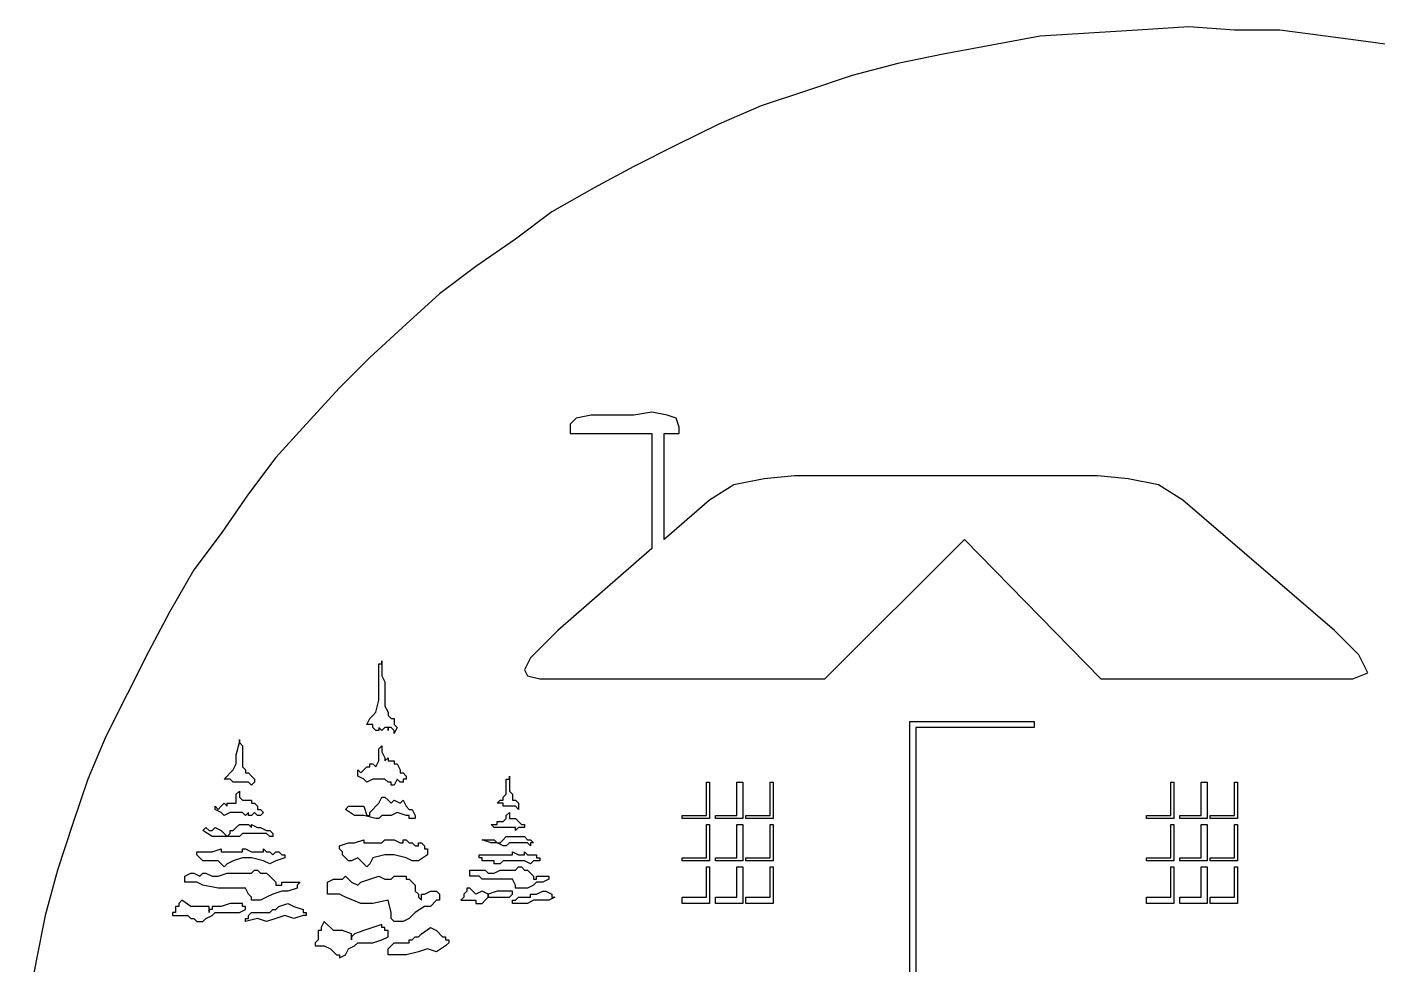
# Model space of a CAD drawing. Extents: x -95 to 513, y -317 to 40.
# Drawn here: x 187.81 to 230.56, y -15.05 to 14.64 of the extents above; entities that cross this region are included whole.
import ezdxf

# ---------------------------------------------------------------- set-up
doc = ezdxf.new("R2010")
doc.units = 0
doc.header["$MEASUREMENT"] = 0
doc.layers.get('0').update_dxf_attribs({"linetype": 'CONTINUOUS'})

msp = doc.modelspace()

# ---------------------------------------------------------------- linework, layer by layer
at = {"color": 160}
msp.add_lwpolyline([(231.710578, 13.964702), (230.365623, 14.15684), (228.924602, 14.348978), (227.483582, 14.541115), (226.042561, 14.541115), (224.601532, 14.63718), (224.601532, 14.63718), (222.968374, 14.541115), (221.431289, 14.445042), (219.894195, 14.348978), (218.357102, 14.060775), (216.820016, 13.772573), (215.378988, 13.484362), (213.937967, 13.100095), (212.496947, 12.619755), (211.055926, 12.139406), (209.71097, 11.563001), (208.366014, 10.890523), (207.021059, 10.218045), (205.772176, 9.545568), (204.42722, 8.777025), (203.274402, 7.912409), (202.025511, 7.047794), (200.872693, 6.183186), (199.815948, 5.222498), (198.66313, 4.165753), (197.702449, 3.205072), (196.645696, 2.052254), (195.685016, 0.995501), (194.8204, -0.157317), (193.955784, -1.4062), (193.091177, -2.559018), (192.322626, -3.903974), (191.650148, -5.152865), (190.97767, -6.497813), (190.305192, -7.842768), (189.728788, -9.187724), (189.248447, -10.628745), (188.768107, -12.069773), (188.383832, -13.510794), (188.095629, -14.951814), (187.807427, -16.488908)], dxfattribs=at)
at = {"color": 7}
for points in [[(229.789218, -6.017472), (230.269558, -5.825343), (229.981355, -5.24893), (229.212805, -4.480387), (229.212805, -4.480387), (224.409395, -0.349455), (223.640852, 0.130885), (222.680172, 0.323023), (221.719491, 0.419096), (221.719491, 0.419096), (212.112671, 0.419096), (211.151991, 0.323023), (210.19131, 0.130885), (209.42276, -0.349455), (209.42276, -0.349455), (207.981739, -1.598338), (207.981739, 1.764044), (208.462079, 1.764044), (208.462079, 1.956181), (208.366014, 2.244384), (208.077812, 2.340457), (207.597472, 2.436521), (207.597472, 2.436521), (207.021059, 2.340457), (206.444646, 2.340457), (206.060378, 2.340457), (206.060378, 2.340457), (205.676103, 2.340457), (205.195763, 2.244384), (205.003625, 2.052254), (205.003625, 2.052254), (205.003625, 1.764044), (207.597472, 1.764044), (207.597472, -1.88654), (204.619358, -4.480387), (204.139009, -4.960727), (203.754742, -5.344994), (203.562604, -5.72927), (203.658669, -5.921408), (204.042945, -6.017472), (204.042945, -6.017472), (213.073352, -6.017472), (217.492486, -1.598338), (221.815556, -6.017472), (229.789218, -6.017472), (229.789218, -6.017472)], [(198.855267, -7.074226), (198.951332, -6.68995), (198.951332, -6.113545), (198.951332, -5.537132), (198.951332, -5.537132), (199.047397, -5.537132), (199.047397, -5.441067), (199.047397, -5.537132), (199.047397, -5.537132), (199.047397, -5.72927), (199.047397, -5.921408), (199.14347, -6.113545), (199.14347, -6.113545), (199.14347, -6.305683), (199.14347, -6.401748), (199.14347, -6.593885), (199.14347, -6.593885), (199.14347, -6.68995), (199.14347, -6.882088), (199.239535, -7.074226), (199.239535, -7.074226), (199.239535, -7.17029), (199.335608, -7.266363), (199.431672, -7.266363), (199.431672, -7.266363), (199.431672, -7.362428), (199.431672, -7.458501), (199.527737, -7.554566), (199.527737, -7.554566), (199.431672, -7.746704), (199.431672, -7.746704), (199.431672, -7.650631), (199.431672, -7.650631), (199.335608, -7.554566), (199.239535, -7.554566), (199.239535, -7.650631), (199.239535, -7.650631), (199.239535, -7.650631), (199.239535, -7.554566), (199.14347, -7.554566), (199.14347, -7.554566), (199.14347, -7.554566), (199.047397, -7.650631), (198.951332, -7.554566), (198.951332, -7.554566), (198.951332, -7.554566), (198.951332, -7.650631), (198.951332, -7.650631), (198.951332, -7.650631), (198.855267, -7.650631), (198.759194, -7.554566), (198.759194, -7.458501), (198.759194, -7.458501), (198.66313, -7.458501), (198.66313, -7.458501), (198.567057, -7.458501), (198.567057, -7.458501), (198.66313, -7.266363), (198.759194, -7.17029), (198.855267, -7.074226), (198.855267, -7.074226)], [(215.763263, -17.065313), (215.763263, -7.362428), (219.702058, -7.362428), (219.702058, -7.554566), (215.955401, -7.554566), (215.955401, -17.065313), (215.763263, -17.065313), (215.763263, -17.065313)], [(194.34006, -8.899522), (194.436125, -8.707384), (194.436125, -8.419181), (194.532198, -8.034906), (194.532198, -8.034906), (194.532198, -8.034906), (194.532198, -7.938841), (194.532198, -8.034906), (194.532198, -8.034906), (194.628262, -8.130979), (194.628262, -8.227044), (194.628262, -8.419181), (194.628262, -8.419181), (194.628262, -8.419181), (194.628262, -8.515246), (194.628262, -8.611319), (194.628262, -8.611319), (194.628262, -8.707384), (194.628262, -8.803449), (194.724335, -8.899522), (194.724335, -8.899522), (194.724335, -8.995586), (194.8204, -8.995586), (194.916465, -9.091659), (194.916465, -9.091659), (194.916465, -9.091659), (195.012538, -9.187724), (195.012538, -9.283797), (195.012538, -9.283797), (194.916465, -9.379862), (194.916465, -9.379862), (194.916465, -9.379862), (194.916465, -9.379862), (194.8204, -9.283797), (194.8204, -9.283797), (194.724335, -9.283797), (194.724335, -9.283797), (194.724335, -9.283797), (194.724335, -9.283797), (194.724335, -9.283797), (194.724335, -9.283797), (194.628262, -9.283797), (194.532198, -9.283797), (194.436125, -9.283797), (194.436125, -9.283797), (194.436125, -9.283797), (194.436125, -9.283797), (194.436125, -9.283797), (194.436125, -9.283797), (194.34006, -9.283797), (194.34006, -9.283797), (194.243995, -9.187724), (194.243995, -9.187724), (194.147922, -9.187724), (194.147922, -9.187724), (194.051857, -9.187724), (194.051857, -9.187724), (194.147922, -9.091659), (194.243995, -8.995586), (194.34006, -8.899522), (194.34006, -8.899522)], [(198.951332, -8.611319), (198.951332, -8.419181), (198.951332, -8.227044), (199.047397, -8.130979), (199.047397, -8.130979), (199.047397, -8.130979), (199.047397, -8.227044), (199.047397, -8.323108), (199.047397, -8.323108), (199.14347, -8.515246), (199.14347, -8.611319), (199.14347, -8.611319), (199.14347, -8.611319), (199.239535, -8.515246), (199.239535, -8.515246), (199.239535, -8.515246), (199.239535, -8.515246), (199.239535, -8.515246), (199.239535, -8.515246), (199.239535, -8.611319), (199.239535, -8.611319), (199.335608, -8.611319), (199.335608, -8.611319), (199.431672, -8.611319), (199.431672, -8.611319), (199.431672, -8.707384), (199.527737, -8.707384), (199.62381, -8.899522), (199.62381, -8.899522), (199.62381, -8.899522), (199.62381, -8.995586), (199.62381, -8.995586), (199.62381, -8.995586), (199.719875, -8.995586), (199.719875, -8.995586), (199.815948, -9.091659), (199.815948, -9.091659), (199.815948, -9.187724), (199.719875, -9.187724), (199.719875, -9.283797), (199.719875, -9.283797), (199.62381, -9.283797), (199.527737, -9.187724), (199.431672, -9.379862), (199.431672, -9.379862), (199.335608, -9.379862), (199.335608, -9.283797), (199.335608, -9.283797), (199.335608, -9.283797), (199.335608, -9.283797), (199.239535, -9.283797), (199.239535, -9.283797), (199.239535, -9.283797), (199.14347, -9.187724), (199.14347, -9.187724), (199.047397, -9.187724), (199.047397, -9.187724), (199.047397, -9.187724), (198.951332, -9.187724), (198.855267, -9.187724), (198.855267, -9.187724), (198.855267, -9.187724), (198.855267, -9.187724), (198.759194, -9.187724), (198.759194, -9.187724), (198.567057, -9.283797), (198.470992, -9.187724), (198.278854, -9.091659), (198.278854, -9.091659), (198.278854, -8.995586), (198.278854, -8.995586), (198.278854, -8.899522), (198.278854, -8.899522), (198.374919, -8.995586), (198.470992, -8.899522), (198.567057, -8.803449), (198.567057, -8.803449), (198.567057, -8.803449), (198.567057, -8.803449), (198.66313, -8.803449), (198.66313, -8.803449), (198.66313, -8.803449), (198.66313, -8.707384), (198.66313, -8.707384), (198.66313, -8.707384), (198.759194, -8.707384), (198.855267, -8.803449), (198.951332, -8.611319), (198.951332, -8.611319)], [(202.890127, -9.764137), (202.986191, -9.668064), (202.986191, -9.379862), (202.986191, -9.187724), (202.986191, -9.187724), (203.082264, -9.187724), (203.082264, -9.091659), (203.082264, -9.187724), (203.082264, -9.187724), (203.082264, -9.187724), (203.082264, -9.283797), (203.082264, -9.379862), (203.082264, -9.379862), (203.082264, -9.475927), (203.082264, -9.572), (203.082264, -9.572), (203.082264, -9.572), (203.178329, -9.668064), (203.178329, -9.764137), (203.178329, -9.764137), (203.178329, -9.764137), (203.178329, -9.860202), (203.274402, -9.860202), (203.274402, -9.860202), (203.274402, -9.860202), (203.370467, -9.956267), (203.370467, -9.956267), (203.370467, -10.05234), (203.370467, -10.05234), (203.370467, -10.05234), (203.370467, -10.148404), (203.274402, -10.05234), (203.274402, -10.05234), (203.274402, -10.05234), (203.274402, -10.05234), (203.178329, -10.05234), (203.178329, -10.05234), (203.178329, -10.05234), (203.178329, -10.05234), (203.178329, -10.05234), (203.178329, -10.05234), (203.082264, -10.05234), (203.082264, -10.05234), (202.986191, -10.05234), (202.986191, -10.05234), (202.986191, -10.05234), (202.986191, -10.05234), (202.986191, -10.05234), (202.986191, -10.05234), (202.890127, -10.05234), (202.890127, -10.05234), (202.890127, -9.956267), (202.890127, -9.956267), (202.794062, -9.956267), (202.794062, -9.956267), (202.697989, -9.956267), (202.697989, -9.956267), (202.794062, -9.860202), (202.890127, -9.860202), (202.890127, -9.764137), (202.890127, -9.764137)], [(209.42276, -9.283797), (209.42276, -10.436615), (208.558152, -10.436615), (208.558152, -10.340542), (209.326695, -10.340542), (209.326695, -9.283797), (209.42276, -9.283797), (209.42276, -9.283797)], [(210.479513, -9.283797), (210.479513, -10.436615), (209.614897, -10.436615), (209.614897, -10.340542), (210.287375, -10.340542), (210.287375, -9.283797), (210.479513, -9.283797), (210.479513, -9.283797)], [(211.440193, -9.283797), (211.440193, -10.436615), (210.575578, -10.436615), (210.575578, -10.340542), (211.344129, -10.340542), (211.344129, -9.283797), (211.440193, -9.283797), (211.440193, -9.283797)], [(224.121192, -9.283797), (224.121192, -10.436615), (223.256577, -10.436615), (223.256577, -10.340542), (224.025127, -10.340542), (224.025127, -9.283797), (224.121192, -9.283797), (224.121192, -9.283797)], [(225.177945, -9.283797), (225.177945, -10.436615), (224.31333, -10.436615), (224.31333, -10.340542), (224.985808, -10.340542), (224.985808, -9.283797), (225.177945, -9.283797), (225.177945, -9.283797)], [(226.138626, -9.283797), (226.138626, -10.436615), (225.27401, -10.436615), (225.27401, -10.340542), (226.042561, -10.340542), (226.042561, -9.283797), (226.138626, -9.283797), (226.138626, -9.283797)], [(194.436125, -9.956267), (194.436125, -9.764137), (194.436125, -9.668064), (194.532198, -9.572), (194.532198, -9.572), (194.532198, -9.572), (194.532198, -9.668064), (194.532198, -9.764137), (194.532198, -9.764137), (194.628262, -9.860202), (194.628262, -9.860202), (194.724335, -9.860202), (194.724335, -9.860202), (194.724335, -9.860202), (194.724335, -9.860202), (194.724335, -9.860202), (194.724335, -9.860202), (194.724335, -9.860202), (194.724335, -9.860202), (194.8204, -9.860202), (194.8204, -9.860202), (194.8204, -9.860202), (194.8204, -9.860202), (194.916465, -9.860202), (194.916465, -9.860202), (194.916465, -9.956267), (195.012538, -9.956267), (195.108603, -10.05234), (195.108603, -10.05234), (195.108603, -10.05234), (195.108603, -10.148404), (195.108603, -10.148404), (195.108603, -10.148404), (195.204675, -10.148404), (195.204675, -10.148404), (195.30074, -10.244477), (195.30074, -10.244477), (195.30074, -10.244477), (195.30074, -10.244477), (195.204675, -10.340542), (195.204675, -10.340542), (195.108603, -10.340542), (195.012538, -10.244477), (194.916465, -10.340542), (194.916465, -10.340542), (194.916465, -10.340542), (194.8204, -10.340542), (194.8204, -10.340542), (194.8204, -10.340542), (194.8204, -10.244477), (194.724335, -10.340542), (194.724335, -10.340542), (194.724335, -10.340542), (194.628262, -10.244477), (194.628262, -10.244477), (194.532198, -10.244477), (194.532198, -10.244477), (194.532198, -10.244477), (194.436125, -10.244477), (194.436125, -10.244477), (194.436125, -10.244477), (194.34006, -10.244477), (194.34006, -10.244477), (194.243995, -10.244477), (194.243995, -10.244477), (194.051857, -10.340542), (193.955784, -10.244477), (193.763647, -10.148404), (193.763647, -10.148404), (193.763647, -10.148404), (193.763647, -10.148404), (193.763647, -10.05234), (193.763647, -10.05234), (193.85972, -10.148404), (193.955784, -10.05234), (194.051857, -9.956267), (194.051857, -9.956267), (194.051857, -9.956267), (194.147922, -10.05234), (194.147922, -10.05234), (194.147922, -10.05234), (194.147922, -9.956267), (194.147922, -9.956267), (194.147922, -9.956267), (194.147922, -9.956267), (194.243995, -9.956267), (194.34006, -9.956267), (194.436125, -9.956267), (194.436125, -9.956267)], [(199.14347, -9.764137), (199.239535, -9.860202), (199.239535, -9.860202), (199.335608, -9.956267), (199.335608, -9.956267), (199.431672, -9.860202), (199.431672, -9.860202), (199.431672, -9.860202), (199.431672, -9.860202), (199.62381, -9.956267), (199.719875, -9.860202), (199.815948, -10.05234), (199.815948, -10.05234), (199.912013, -10.148404), (200.008085, -10.148404), (200.10415, -10.340542), (200.10415, -10.340542), (200.10415, -10.340542), (200.10415, -10.436615), (200.008085, -10.436615), (200.008085, -10.436615), (199.912013, -10.436615), (199.912013, -10.340542), (199.815948, -10.340542), (199.815948, -10.340542), (199.527737, -10.244477), (199.335608, -10.340542), (199.14347, -10.340542), (199.14347, -10.340542), (199.047397, -10.340542), (198.951332, -10.436615), (198.855267, -10.436615), (198.855267, -10.436615), (198.470992, -10.340542), (198.18279, -10.340542), (197.894579, -10.148404), (197.894579, -10.148404), (197.990652, -10.05234), (198.086717, -10.05234), (198.18279, -10.05234), (198.18279, -10.05234), (198.278854, -10.05234), (198.470992, -10.05234), (198.567057, -10.340542), (198.567057, -10.340542), (198.66313, -10.340542), (198.66313, -10.244477), (198.759194, -10.148404), (198.759194, -10.148404), (198.855267, -10.05234), (198.951332, -9.956267), (199.047397, -9.764137), (199.047397, -9.764137), (199.047397, -9.764137), (199.047397, -9.764137), (199.14347, -9.764137), (199.14347, -9.764137)], [(202.986191, -10.436615), (202.986191, -10.436615), (202.986191, -10.340542), (203.082264, -10.244477), (203.082264, -10.244477), (203.082264, -10.244477), (203.082264, -10.340542), (203.082264, -10.340542), (203.082264, -10.340542), (203.082264, -10.436615), (203.178329, -10.436615), (203.178329, -10.436615), (203.178329, -10.436615), (203.178329, -10.436615), (203.178329, -10.436615), (203.178329, -10.436615), (203.178329, -10.436615), (203.178329, -10.436615), (203.178329, -10.436615), (203.274402, -10.436615), (203.274402, -10.436615), (203.274402, -10.436615), (203.274402, -10.436615), (203.274402, -10.436615), (203.274402, -10.436615), (203.370467, -10.53268), (203.370467, -10.53268), (203.46654, -10.628745), (203.46654, -10.628745), (203.46654, -10.628745), (203.46654, -10.628745), (203.46654, -10.628745), (203.46654, -10.628745), (203.46654, -10.628745), (203.562604, -10.628745), (203.562604, -10.724818), (203.562604, -10.724818), (203.562604, -10.724818), (203.562604, -10.724818), (203.562604, -10.724818), (203.562604, -10.724818), (203.46654, -10.724818), (203.370467, -10.724818), (203.274402, -10.820882), (203.274402, -10.820882), (203.274402, -10.820882), (203.274402, -10.724818), (203.274402, -10.724818), (203.274402, -10.724818), (203.274402, -10.724818), (203.178329, -10.724818), (203.178329, -10.724818), (203.178329, -10.724818), (203.178329, -10.724818), (203.082264, -10.724818), (203.082264, -10.724818), (203.082264, -10.724818), (203.082264, -10.724818), (202.986191, -10.724818), (202.986191, -10.724818), (202.986191, -10.724818), (202.890127, -10.724818), (202.890127, -10.724818), (202.890127, -10.724818), (202.890127, -10.724818), (202.794062, -10.724818), (202.601924, -10.724818), (202.505851, -10.628745), (202.505851, -10.628745), (202.505851, -10.628745), (202.505851, -10.628745), (202.505851, -10.628745), (202.505851, -10.628745), (202.601924, -10.628745), (202.697989, -10.628745), (202.697989, -10.53268), (202.697989, -10.53268), (202.697989, -10.53268), (202.794062, -10.53268), (202.794062, -10.53268), (202.794062, -10.53268), (202.794062, -10.53268), (202.794062, -10.53268), (202.794062, -10.53268), (202.794062, -10.53268), (202.890127, -10.53268), (202.890127, -10.53268), (202.986191, -10.436615), (202.986191, -10.436615)], [(194.628262, -10.628745), (194.724335, -10.628745), (194.8204, -10.628745), (194.916465, -10.724818), (194.916465, -10.724818), (194.916465, -10.724818), (194.916465, -10.628745), (194.916465, -10.628745), (194.916465, -10.628745), (195.108603, -10.724818), (195.204675, -10.724818), (195.396813, -10.820882), (195.396813, -10.820882), (195.396813, -10.820882), (195.492878, -10.820882), (195.588943, -10.916955), (195.588943, -10.916955), (195.588943, -11.01302), (195.588943, -11.01302), (195.492878, -11.01302), (195.492878, -11.01302), (195.492878, -11.01302), (195.396813, -10.916955), (195.30074, -10.916955), (195.30074, -10.916955), (195.108603, -10.916955), (194.8204, -10.916955), (194.628262, -10.916955), (194.628262, -10.916955), (194.532198, -11.01302), (194.436125, -11.01302), (194.34006, -11.01302), (194.34006, -11.01302), (194.051857, -11.01302), (193.667582, -11.01302), (193.379379, -10.820882), (193.379379, -10.820882), (193.475444, -10.724818), (193.571517, -10.820882), (193.667582, -10.820882), (193.667582, -10.820882), (193.763647, -10.724818), (193.955784, -10.820882), (194.051857, -10.916955), (194.051857, -10.916955), (194.147922, -11.01302), (194.243995, -10.916955), (194.243995, -10.820882), (194.243995, -10.820882), (194.34006, -10.820882), (194.436125, -10.724818), (194.532198, -10.628745), (194.532198, -10.628745), (194.532198, -10.628745), (194.628262, -10.628745), (194.628262, -10.628745), (194.628262, -10.628745)], [(209.42276, -10.628745), (209.42276, -11.781563), (208.558152, -11.781563), (208.558152, -11.685498), (209.326695, -11.685498), (209.326695, -10.628745), (209.42276, -10.628745), (209.42276, -10.628745)], [(210.479513, -10.628745), (210.479513, -11.781563), (209.614897, -11.781563), (209.614897, -11.685498), (210.287375, -11.685498), (210.287375, -10.628745), (210.479513, -10.628745), (210.479513, -10.628745)], [(211.440193, -10.628745), (211.440193, -11.781563), (210.575578, -11.781563), (210.575578, -11.685498), (211.344129, -11.685498), (211.344129, -10.628745), (211.440193, -10.628745), (211.440193, -10.628745)], [(224.121192, -10.628745), (224.121192, -11.781563), (223.256577, -11.781563), (223.256577, -11.685498), (224.025127, -11.685498), (224.025127, -10.628745), (224.121192, -10.628745), (224.121192, -10.628745)], [(225.177945, -10.628745), (225.177945, -11.781563), (224.31333, -11.781563), (224.31333, -11.685498), (224.985808, -11.685498), (224.985808, -10.628745), (225.177945, -10.628745), (225.177945, -10.628745)], [(226.138626, -10.628745), (226.138626, -11.781563), (225.27401, -11.781563), (225.27401, -11.685498), (226.042561, -11.685498), (226.042561, -10.628745), (226.138626, -10.628745), (226.138626, -10.628745)], [(199.239535, -11.109085), (199.431672, -11.109085), (199.62381, -11.205158), (199.719875, -11.205158), (199.719875, -11.205158), (199.719875, -11.109085), (199.815948, -11.109085), (199.815948, -11.109085), (199.815948, -11.109085), (199.912013, -11.205158), (200.008085, -11.205158), (200.10415, -11.301223), (200.10415, -11.301223), (200.200215, -11.301223), (200.200215, -11.205158), (200.296288, -11.205158), (200.296288, -11.205158), (200.392353, -11.301223), (200.392353, -11.397295), (200.488426, -11.397295), (200.488426, -11.397295), (200.488426, -11.49336), (200.488426, -11.589433), (200.488426, -11.589433), (200.488426, -11.589433), (200.200215, -11.781563), (200.008085, -11.781563), (199.815948, -11.685498), (199.815948, -11.685498), (199.431672, -11.589433), (199.14347, -11.589433), (198.759194, -11.685498), (198.759194, -11.685498), (198.66313, -11.877636), (198.567057, -11.9737), (198.470992, -11.877636), (198.470992, -11.877636), (198.374919, -11.781563), (198.278854, -11.685498), (198.278854, -11.685498), (198.278854, -11.685498), (198.086717, -11.781563), (197.990652, -11.781563), (197.894579, -11.685498), (197.894579, -11.685498), (197.798514, -11.589433), (197.798514, -11.49336), (197.702449, -11.397295), (197.702449, -11.397295), (197.702449, -11.397295), (197.702449, -11.301223), (197.702449, -11.301223), (197.702449, -11.301223), (197.990652, -11.205158), (198.18279, -11.205158), (198.470992, -11.109085), (198.470992, -11.109085), (198.470992, -11.109085), (198.470992, -11.205158), (198.470992, -11.205158), (198.470992, -11.205158), (198.66313, -11.205158), (198.855267, -11.205158), (199.047397, -11.205158), (199.047397, -11.205158), (199.14347, -11.109085), (199.239535, -11.109085), (199.239535, -11.109085), (199.239535, -11.109085)], [(203.082264, -11.01302), (203.178329, -11.01302), (203.274402, -11.01302), (203.274402, -11.01302), (203.274402, -11.01302), (203.274402, -11.01302), (203.370467, -11.01302), (203.370467, -11.01302), (203.370467, -11.01302), (203.46654, -11.01302), (203.562604, -11.01302), (203.658669, -11.109085), (203.658669, -11.109085), (203.658669, -11.109085), (203.754742, -11.109085), (203.850807, -11.205158), (203.850807, -11.205158), (203.754742, -11.205158), (203.754742, -11.205158), (203.754742, -11.301223), (203.754742, -11.301223), (203.658669, -11.205158), (203.658669, -11.205158), (203.562604, -11.205158), (203.562604, -11.205158), (203.46654, -11.205158), (203.274402, -11.205158), (203.082264, -11.205158), (203.082264, -11.205158), (203.082264, -11.205158), (202.986191, -11.301223), (202.890127, -11.301223), (202.890127, -11.301223), (202.697989, -11.205158), (202.505851, -11.205158), (202.217649, -11.109085), (202.217649, -11.109085), (202.313722, -11.109085), (202.409786, -11.109085), (202.409786, -11.109085), (202.409786, -11.109085), (202.505851, -11.109085), (202.601924, -11.109085), (202.697989, -11.205158), (202.697989, -11.205158), (202.794062, -11.205158), (202.794062, -11.205158), (202.890127, -11.109085), (202.890127, -11.109085), (202.890127, -11.109085), (202.986191, -11.01302), (203.082264, -11.01302), (203.082264, -11.01302), (203.082264, -11.01302), (203.082264, -11.01302), (203.082264, -11.01302), (203.082264, -11.01302)], [(194.724335, -11.397295), (194.916465, -11.49336), (195.108603, -11.49336), (195.204675, -11.49336), (195.204675, -11.49336), (195.30074, -11.49336), (195.30074, -11.397295), (195.30074, -11.397295), (195.30074, -11.397295), (195.396813, -11.49336), (195.492878, -11.49336), (195.588943, -11.589433), (195.588943, -11.589433), (195.685016, -11.49336), (195.685016, -11.49336), (195.78108, -11.49336), (195.78108, -11.49336), (195.877153, -11.589433), (195.877153, -11.589433), (195.973218, -11.589433), (195.973218, -11.589433), (195.973218, -11.685498), (195.973218, -11.685498), (195.973218, -11.685498), (195.973218, -11.685498), (195.685016, -11.781563), (195.492878, -11.877636), (195.30074, -11.781563), (195.30074, -11.781563), (194.916465, -11.685498), (194.628262, -11.685498), (194.34006, -11.781563), (194.34006, -11.781563), (194.147922, -11.877636), (194.051857, -11.9737), (193.955784, -11.877636), (193.955784, -11.877636), (193.955784, -11.877636), (193.85972, -11.781563), (193.763647, -11.781563), (193.763647, -11.781563), (193.571517, -11.781563), (193.475444, -11.781563), (193.379379, -11.781563), (193.379379, -11.781563), (193.283307, -11.685498), (193.283307, -11.685498), (193.187242, -11.589433), (193.187242, -11.589433), (193.187242, -11.589433), (193.187242, -11.589433), (193.187242, -11.49336), (193.187242, -11.49336), (193.475444, -11.49336), (193.667582, -11.49336), (193.955784, -11.397295), (193.955784, -11.397295), (193.955784, -11.49336), (193.955784, -11.49336), (193.955784, -11.49336), (193.955784, -11.49336), (194.243995, -11.49336), (194.436125, -11.49336), (194.628262, -11.49336), (194.628262, -11.49336), (194.628262, -11.397295), (194.724335, -11.397295), (194.724335, -11.397295), (194.724335, -11.397295)], [(203.178329, -11.49336), (203.370467, -11.589433), (203.46654, -11.589433), (203.562604, -11.589433), (203.562604, -11.589433), (203.562604, -11.589433), (203.562604, -11.49336), (203.562604, -11.49336), (203.562604, -11.49336), (203.658669, -11.589433), (203.754742, -11.589433), (203.754742, -11.589433), (203.754742, -11.589433), (203.850807, -11.589433), (203.850807, -11.589433), (203.94688, -11.589433), (203.94688, -11.589433), (203.94688, -11.685498), (204.042945, -11.685498), (204.042945, -11.685498), (204.042945, -11.685498), (204.042945, -11.685498), (204.042945, -11.685498), (204.042945, -11.781563), (204.042945, -11.781563), (203.850807, -11.781563), (203.754742, -11.877636), (203.562604, -11.781563), (203.562604, -11.781563), (203.370467, -11.781563), (203.082264, -11.781563), (202.890127, -11.781563), (202.890127, -11.781563), (202.794062, -11.877636), (202.794062, -11.877636), (202.697989, -11.877636), (202.697989, -11.877636), (202.601924, -11.877636), (202.601924, -11.781563), (202.505851, -11.781563), (202.505851, -11.781563), (202.409786, -11.781563), (202.313722, -11.781563), (202.217649, -11.781563), (202.217649, -11.781563), (202.217649, -11.781563), (202.217649, -11.685498), (202.121584, -11.685498), (202.121584, -11.685498), (202.121584, -11.685498), (202.121584, -11.589433), (202.121584, -11.589433), (202.121584, -11.589433), (202.313722, -11.589433), (202.505851, -11.589433), (202.601924, -11.589433), (202.601924, -11.589433), (202.697989, -11.589433), (202.697989, -11.589433), (202.697989, -11.589433), (202.697989, -11.589433), (202.794062, -11.589433), (202.986191, -11.589433), (203.082264, -11.589433), (203.082264, -11.589433), (203.178329, -11.589433), (203.178329, -11.49336), (203.178329, -11.49336), (203.178329, -11.49336)], [(194.724335, -12.165838), (194.724335, -12.165838), (194.8204, -12.165838), (194.916465, -12.165838), (194.916465, -12.165838), (195.012538, -12.069773), (195.108603, -12.069773), (195.204675, -12.165838), (195.204675, -12.165838), (195.30074, -12.165838), (195.396813, -12.165838), (195.396813, -12.165838), (195.396813, -12.165838), (195.492878, -12.261911), (195.588943, -12.357976), (195.685016, -12.454041), (195.685016, -12.454041), (195.685016, -12.454041), (195.685016, -12.550114), (195.78108, -12.550114), (195.78108, -12.550114), (195.78108, -12.550114), (195.877153, -12.550114), (195.877153, -12.454041), (195.877153, -12.454041), (196.069283, -12.454041), (196.261421, -12.454041), (196.453558, -12.454041), (196.453558, -12.454041), (196.357494, -12.550114), (196.357494, -12.646178), (196.357494, -12.646178), (196.357494, -12.646178), (196.069283, -12.742251), (195.877153, -12.742251), (195.588943, -12.838316), (195.588943, -12.838316), (195.396813, -12.934381), (195.204675, -13.030454), (194.916465, -13.030454), (194.916465, -13.030454), (194.916465, -12.934381), (194.8204, -12.838316), (194.724335, -12.646178), (194.724335, -12.646178), (194.34006, -12.646178), (193.85972, -12.646178), (193.379379, -12.550114), (193.379379, -12.550114), (193.187242, -12.454041), (193.091177, -12.454041), (192.899039, -12.454041), (192.899039, -12.454041), (192.899039, -12.454041), (192.802966, -12.454041), (192.802966, -12.454041), (192.802966, -12.454041), (192.802966, -12.357976), (192.802966, -12.261911), (192.802966, -12.261911), (192.802966, -12.261911), (192.995104, -12.165838), (193.091177, -12.165838), (193.283307, -12.261911), (193.283307, -12.261911), (193.379379, -12.165838), (193.379379, -12.165838), (193.475444, -12.165838), (193.475444, -12.165838), (193.667582, -12.261911), (193.763647, -12.261911), (193.85972, -12.261911), (193.85972, -12.261911), (194.147922, -12.165838), (194.436125, -12.165838), (194.724335, -12.165838), (194.724335, -12.165838)], [(199.14347, -12.357976), (199.239535, -12.357976), (199.335608, -12.357976), (199.431672, -12.261911), (199.431672, -12.261911), (199.527737, -12.261911), (199.62381, -12.261911), (199.719875, -12.261911), (199.719875, -12.261911), (199.815948, -12.261911), (199.815948, -12.357976), (199.912013, -12.357976), (199.912013, -12.357976), (200.008085, -12.454041), (200.10415, -12.550114), (200.10415, -12.742251), (200.10415, -12.742251), (200.200215, -12.838316), (200.200215, -12.934381), (200.296288, -13.030454), (200.296288, -13.030454), (200.296288, -12.934381), (200.296288, -12.838316), (200.392353, -12.838316), (200.392353, -12.838316), (200.58449, -12.742251), (200.776628, -12.742251), (200.872693, -12.838316), (200.872693, -12.838316), (200.872693, -12.934381), (200.872693, -13.030454), (200.776628, -13.030454), (200.776628, -13.030454), (200.58449, -13.222591), (200.392353, -13.222591), (200.10415, -13.414729), (200.10415, -13.414729), (199.912013, -13.606859), (199.719875, -13.702932), (199.431672, -13.702932), (199.431672, -13.702932), (199.335608, -13.606859), (199.335608, -13.414729), (199.239535, -13.030454), (199.239535, -13.030454), (198.759194, -13.126519), (198.374919, -13.126519), (197.894579, -12.934381), (197.894579, -12.934381), (197.702449, -12.838316), (197.510312, -12.838316), (197.414239, -12.838316), (197.414239, -12.838316), (197.318174, -12.838316), (197.318174, -12.742251), (197.318174, -12.742251), (197.318174, -12.742251), (197.318174, -12.646178), (197.318174, -12.454041), (197.318174, -12.454041), (197.318174, -12.454041), (197.510312, -12.357976), (197.606376, -12.357976), (197.798514, -12.357976), (197.798514, -12.357976), (197.798514, -12.357976), (197.894579, -12.261911), (197.990652, -12.357976), (197.990652, -12.357976), (198.086717, -12.454041), (198.278854, -12.550114), (198.374919, -12.454041), (198.374919, -12.454041), (198.66313, -12.357976), (198.951332, -12.261911), (199.14347, -12.357976), (199.14347, -12.357976)], [(203.178329, -12.069773), (203.178329, -12.069773), (203.274402, -12.069773), (203.274402, -12.069773), (203.274402, -12.069773), (203.370467, -11.9737), (203.46654, -11.9737), (203.562604, -12.069773), (203.562604, -12.069773), (203.562604, -12.069773), (203.658669, -12.069773), (203.658669, -12.069773), (203.658669, -12.069773), (203.754742, -12.165838), (203.754742, -12.165838), (203.850807, -12.261911), (203.850807, -12.261911), (203.850807, -12.261911), (203.850807, -12.357976), (203.94688, -12.357976), (203.94688, -12.357976), (203.94688, -12.357976), (203.94688, -12.261911), (204.042945, -12.261911), (204.042945, -12.261911), (204.139009, -12.261911), (204.235082, -12.261911), (204.331147, -12.261911), (204.331147, -12.261911), (204.331147, -12.357976), (204.331147, -12.357976), (204.331147, -12.357976), (204.331147, -12.357976), (204.139009, -12.454041), (203.94688, -12.454041), (203.850807, -12.550114), (203.850807, -12.550114), (203.658669, -12.646178), (203.46654, -12.646178), (203.370467, -12.646178), (203.370467, -12.646178), (203.274402, -12.646178), (203.274402, -12.550114), (203.178329, -12.357976), (203.178329, -12.357976), (202.890127, -12.357976), (202.601924, -12.357976), (202.217649, -12.357976), (202.217649, -12.357976), (202.121584, -12.261911), (202.025511, -12.261911), (201.929446, -12.261911), (201.929446, -12.261911), (201.929446, -12.261911), (201.833373, -12.261911), (201.833373, -12.261911), (201.833373, -12.261911), (201.833373, -12.165838), (201.833373, -12.165838), (201.833373, -12.069773), (201.833373, -12.069773), (201.929446, -12.069773), (202.025511, -12.069773), (202.121584, -12.069773), (202.121584, -12.069773), (202.217649, -12.069773), (202.313722, -12.069773), (202.313722, -12.069773), (202.313722, -12.069773), (202.409786, -12.165838), (202.505851, -12.165838), (202.601924, -12.165838), (202.601924, -12.165838), (202.794062, -12.069773), (202.986191, -12.069773), (203.178329, -12.069773), (203.178329, -12.069773)], [(209.42276, -11.9737), (209.42276, -13.126519), (208.558152, -13.126519), (208.558152, -12.934381), (209.326695, -12.934381), (209.326695, -11.9737), (209.42276, -11.9737), (209.42276, -11.9737)], [(210.479513, -11.9737), (210.479513, -13.126519), (209.614897, -13.126519), (209.614897, -12.934381), (210.287375, -12.934381), (210.287375, -11.9737), (210.479513, -11.9737), (210.479513, -11.9737)], [(211.440193, -11.9737), (211.440193, -13.126519), (210.575578, -13.126519), (210.575578, -12.934381), (211.344129, -12.934381), (211.344129, -11.9737), (211.440193, -11.9737), (211.440193, -11.9737)], [(224.121192, -11.9737), (224.121192, -13.126519), (223.256577, -13.126519), (223.256577, -12.934381), (224.025127, -12.934381), (224.025127, -11.9737), (224.121192, -11.9737), (224.121192, -11.9737)], [(225.177945, -11.9737), (225.177945, -13.126519), (224.31333, -13.126519), (224.31333, -12.934381), (224.985808, -12.934381), (224.985808, -11.9737), (225.177945, -11.9737), (225.177945, -11.9737)], [(226.138626, -11.9737), (226.138626, -13.126519), (225.27401, -13.126519), (225.27401, -12.934381), (226.042561, -12.934381), (226.042561, -11.9737), (226.138626, -11.9737), (226.138626, -11.9737)], [(203.082264, -12.742251), (203.082264, -12.742251), (203.082264, -12.742251), (203.082264, -12.742251), (203.082264, -12.742251), (202.890127, -12.742251), (202.697989, -12.742251), (202.409786, -12.838316), (202.409786, -12.838316), (202.409786, -12.838316), (202.409786, -12.838316), (202.409786, -12.934381), (202.409786, -12.934381), (202.409786, -12.838316), (202.409786, -12.838316), (202.409786, -12.838316), (202.409786, -12.838316), (202.217649, -12.742251), (202.025511, -12.838316), (201.833373, -12.646178), (201.833373, -12.646178), (201.737308, -12.646178), (201.737308, -12.742251), (201.737308, -12.742251), (201.737308, -12.742251), (201.641244, -12.838316), (201.641244, -12.838316), (201.641244, -12.838316), (201.641244, -12.838316), (201.641244, -12.838316), (201.641244, -12.934381), (201.641244, -12.934381), (201.641244, -12.934381), (201.641244, -12.934381), (201.641244, -12.934381), (201.545171, -13.030454), (201.545171, -13.030454), (201.737308, -13.030454), (201.833373, -13.030454), (201.929446, -13.030454), (201.929446, -13.030454), (202.025511, -13.030454), (202.025511, -13.126519), (202.121584, -13.126519), (202.121584, -13.126519), (202.121584, -13.126519), (202.121584, -13.126519), (202.121584, -13.126519), (202.121584, -13.126519), (202.217649, -13.126519), (202.313722, -13.030454), (202.409786, -12.934381), (202.409786, -12.934381), (202.505851, -12.934381), (202.601924, -12.934381), (202.697989, -12.934381), (202.697989, -12.934381), (202.890127, -12.934381), (203.082264, -12.934381), (203.178329, -12.838316), (203.178329, -12.838316), (203.178329, -12.838316), (203.178329, -12.742251), (203.082264, -12.742251), (203.082264, -12.742251)], [(203.370467, -12.934381), (203.46654, -12.934381), (203.562604, -12.934381), (203.658669, -12.934381), (203.658669, -12.934381), (203.658669, -12.934381), (203.658669, -12.934381), (203.754742, -12.934381), (203.754742, -12.934381), (203.754742, -12.838316), (203.850807, -12.838316), (203.94688, -12.838316), (203.94688, -12.838316), (204.139009, -12.742251), (204.235082, -12.742251), (204.42722, -12.838316), (204.42722, -12.838316), (204.42722, -12.838316), (204.42722, -12.934381), (204.523285, -12.934381), (204.523285, -12.934381), (204.523285, -12.934381), (204.523285, -12.934381), (204.523285, -12.934381), (204.523285, -12.934381), (204.523285, -12.934381), (204.523285, -12.934381), (204.523285, -12.934381), (204.523285, -12.934381), (204.331147, -13.030454), (204.042945, -13.030454), (203.850807, -13.030454), (203.850807, -13.030454), (203.658669, -13.126519), (203.46654, -13.126519), (203.178329, -13.126519), (203.178329, -13.126519), (203.178329, -13.126519), (203.178329, -13.030454), (203.274402, -13.030454), (203.274402, -13.030454), (203.274402, -13.030454), (203.370467, -12.934381), (203.370467, -12.934381), (203.370467, -12.934381)], [(194.628262, -13.126519), (194.628262, -13.126519), (194.628262, -13.126519), (194.532198, -13.126519), (194.532198, -13.126519), (194.243995, -13.126519), (193.955784, -13.222591), (193.667582, -13.222591), (193.667582, -13.222591), (193.667582, -13.318656), (193.571517, -13.318656), (193.571517, -13.414729), (193.571517, -13.414729), (193.571517, -13.318656), (193.571517, -13.318656), (193.571517, -13.222591), (193.571517, -13.222591), (193.283307, -13.222591), (192.995104, -13.222591), (192.706902, -13.030454), (192.706902, -13.030454), (192.706902, -13.030454), (192.610829, -13.126519), (192.610829, -13.126519), (192.610829, -13.126519), (192.610829, -13.222591), (192.514764, -13.222591), (192.514764, -13.318656), (192.514764, -13.318656), (192.514764, -13.318656), (192.514764, -13.318656), (192.514764, -13.414729), (192.514764, -13.414729), (192.514764, -13.414729), (192.418699, -13.414729), (192.418699, -13.510794), (192.418699, -13.510794), (192.610829, -13.510794), (192.802966, -13.510794), (192.899039, -13.510794), (192.899039, -13.510794), (192.995104, -13.606859), (193.091177, -13.606859), (193.187242, -13.702932), (193.187242, -13.702932), (193.187242, -13.702932), (193.187242, -13.702932), (193.187242, -13.702932), (193.187242, -13.702932), (193.379379, -13.702932), (193.475444, -13.606859), (193.667582, -13.510794), (193.667582, -13.510794), (193.763647, -13.414729), (193.955784, -13.414729), (194.051857, -13.414729), (194.051857, -13.414729), (194.34006, -13.414729), (194.532198, -13.414729), (194.724335, -13.318656), (194.724335, -13.318656), (194.724335, -13.222591), (194.628262, -13.222591), (194.628262, -13.126519), (194.628262, -13.126519)], [(195.012538, -13.414729), (195.108603, -13.414729), (195.204675, -13.414729), (195.30074, -13.414729), (195.30074, -13.414729), (195.396813, -13.414729), (195.396813, -13.414729), (195.492878, -13.414729), (195.492878, -13.414729), (195.588943, -13.318656), (195.685016, -13.318656), (195.78108, -13.222591), (195.78108, -13.222591), (196.069283, -13.126519), (196.261421, -13.222591), (196.549631, -13.318656), (196.549631, -13.318656), (196.549631, -13.318656), (196.549631, -13.318656), (196.549631, -13.414729), (196.549631, -13.414729), (196.549631, -13.414729), (196.645696, -13.414729), (196.645696, -13.414729), (196.645696, -13.414729), (196.645696, -13.414729), (196.645696, -13.510794), (196.549631, -13.510794), (196.549631, -13.510794), (196.261421, -13.606859), (195.973218, -13.510794), (195.685016, -13.606859), (195.685016, -13.606859), (195.396813, -13.702932), (195.108603, -13.606859), (194.724335, -13.702932), (194.724335, -13.702932), (194.724335, -13.606859), (194.724335, -13.606859), (194.8204, -13.606859), (194.8204, -13.606859), (194.8204, -13.510794), (194.916465, -13.414729), (195.012538, -13.414729), (195.012538, -13.414729)], [(199.14347, -13.895069), (199.14347, -13.895069), (199.047397, -13.895069), (199.047397, -13.798996), (199.047397, -13.798996), (198.759194, -13.895069), (198.470992, -13.991134), (198.18279, -14.087199), (198.18279, -14.087199), (198.086717, -14.183272), (198.086717, -14.279337), (198.086717, -14.279337), (198.086717, -14.279337), (198.086717, -14.183272), (198.086717, -14.183272), (198.086717, -14.087199), (198.086717, -14.087199), (197.798514, -13.991134), (197.510312, -13.991134), (197.222101, -13.702932), (197.222101, -13.702932), (197.222101, -13.702932), (197.126036, -13.895069), (197.126036, -13.991134), (197.126036, -13.991134), (197.029971, -13.991134), (197.029971, -14.087199), (197.029971, -14.183272), (197.029971, -14.183272), (197.029971, -14.183272), (197.029971, -14.279337), (197.029971, -14.279337), (197.029971, -14.279337), (196.933898, -14.37541), (196.933898, -14.37541), (196.933898, -14.471474), (196.933898, -14.471474), (197.126036, -14.471474), (197.222101, -14.471474), (197.414239, -14.567547), (197.414239, -14.567547), (197.510312, -14.663612), (197.606376, -14.759677), (197.702449, -14.759677), (197.702449, -14.759677), (197.702449, -14.759677), (197.702449, -14.85575), (197.702449, -14.85575), (197.702449, -14.85575), (197.894579, -14.759677), (197.990652, -14.567547), (198.18279, -14.471474), (198.18279, -14.471474), (198.278854, -14.37541), (198.470992, -14.37541), (198.567057, -14.37541), (198.567057, -14.37541), (198.759194, -14.37541), (199.047397, -14.279337), (199.239535, -14.183272), (199.239535, -14.183272), (199.239535, -13.991134), (199.14347, -13.991134), (199.14347, -13.895069), (199.14347, -13.895069)], [(199.527737, -14.37541), (199.62381, -14.37541), (199.719875, -14.37541), (199.815948, -14.37541), (199.815948, -14.37541), (199.912013, -14.37541), (199.912013, -14.279337), (200.008085, -14.279337), (200.008085, -14.279337), (200.10415, -14.183272), (200.200215, -14.183272), (200.296288, -14.087199), (200.296288, -14.087199), (200.58449, -13.895069), (200.776628, -13.991134), (200.968766, -14.183272), (200.968766, -14.183272), (201.064831, -14.183272), (201.064831, -14.279337), (201.064831, -14.279337), (201.064831, -14.279337), (201.064831, -14.279337), (201.064831, -14.279337), (201.160904, -14.279337), (201.160904, -14.279337), (201.160904, -14.37541), (201.064831, -14.471474), (201.064831, -14.471474), (201.064831, -14.471474), (200.776628, -14.663612), (200.488426, -14.567547), (200.200215, -14.663612), (200.200215, -14.663612), (199.815948, -14.759677), (199.527737, -14.759677), (199.239535, -14.759677), (199.239535, -14.759677), (199.239535, -14.759677), (199.239535, -14.663612), (199.239535, -14.567547), (199.239535, -14.567547), (199.335608, -14.471474), (199.431672, -14.37541), (199.527737, -14.37541), (199.527737, -14.37541)]]:
    msp.add_lwpolyline(points, dxfattribs=at)

doc.saveas('drawing.dxf')
